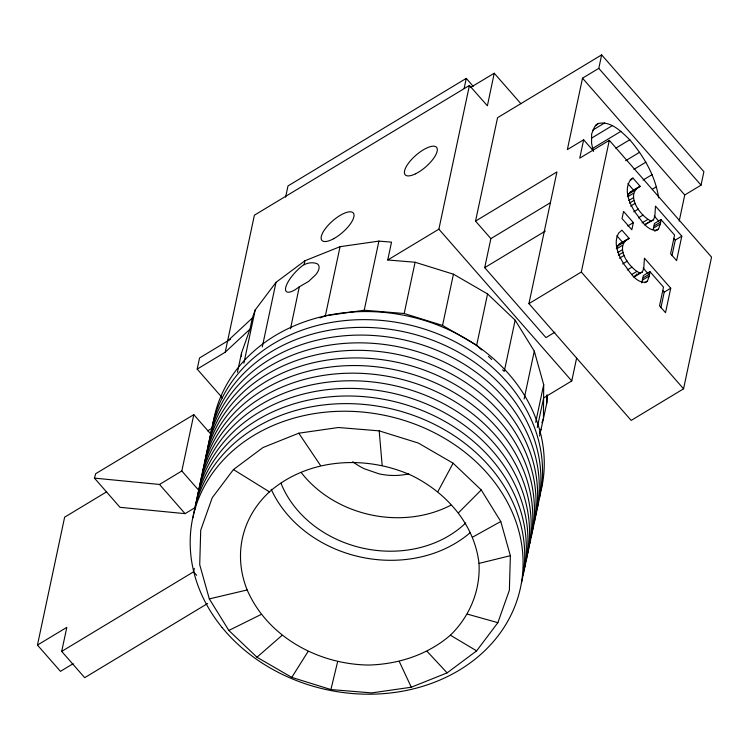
<?xml version="1.0" encoding="UTF-8"?>
<svg xmlns="http://www.w3.org/2000/svg" width="749" height="749" viewBox="0 0 749 749"><rect width="100%" height="100%" fill="white"/><g stroke="black" fill="none" stroke-linecap="round" stroke-linejoin="round"><path stroke-width="1.12" d="M237.433 372.281L241.534 352.966L249.96 329.204L252.338 318.044L255.194 309.983L276.016 282.336L304.955 260.746L340.055 246.683L378.91 241.112L391.53 242.142L387.748 259.978L415.086 262.253L453.445 274.19L487.571 293.945L515.153 320.188L534.29 351.131L543.699 384.649L543.437 418.597L539.505 435.974M649.917 271.625L663.502 287.139L659.523 305.835L665.524 312.689L670.73 288.215L644.421 258.162L643.784 268.376L642.361 271.953L639.852 273.011C629.179 268.161 613.384 246.178 629.132 238.425L621.895 230.149L618.637 233.117C612.879 243.378 618.524 255.259 624.011 264.313C629.666 271.232 635.639 283.337 645.994 282.242L647.445 281.015L649.327 275.978L649.917 271.625L643.4 275.548L641.687 282.935M653.128 229.849L654.467 223.483L660.983 219.551L674.568 235.064L670.589 253.761L676.6 260.624L681.796 236.141L655.487 206.087L654.851 216.302L653.428 219.878L650.928 220.946C640.245 216.096 624.451 194.103 640.198 186.351L632.961 178.084L630.171 179.769M241.431 356.468L241.534 352.966M510.369 555.702L509.376 590.203L497.87 622.662L476.636 650.862L447.106 672.883L411.304 687.226L371.673 692.909L330.908 689.557L291.782 677.386L256.973 657.229L228.848 630.461L209.317 598.9L199.721 564.709L200.713 530.217L212.22 497.757L233.454 469.557L262.983 447.537L298.776 433.194L338.417 427.51L379.181 430.862L418.298 443.034L453.117 463.191L481.242 489.958L500.772 521.51L510.369 555.702L479.004 563.388C480.558 590.437 469.707 616.399 450.383 635.208C427.688 654.776 398.477 664.213 368.77 665.046C318.615 664.438 267.636 637.137 247.17 589.959A120.196 100.581 12 0 1 269.443 491.868C308.214 457.995 365.989 454.774 411.791 475.559C446.395 492.617 474.435 524.066 479.004 563.388M541.911 422.642L543.437 418.597L546.807 403.009L547.042 394.845M547.154 395.322L546.807 403.009M632.961 178.084L629.712 181.052C623.945 191.313 629.591 203.185 635.077 212.248C640.741 219.157 646.705 231.263 657.06 230.168L658.521 228.941L660.393 223.904L660.983 219.551M290.509 328.727L299.3 286.811L308.579 281.446L315.872 274.593A20.635 8.819 -31.8 0 0 317.295 263.826C312.539 261.757 306.566 262.871 302.381 265.764A20.869 6.76 -46.4 0 0 285.931 286.67A20.869 6.76 -46.4 0 0 295.303 289.638L299.3 286.811M520.911 103.718L494.228 73.233L487.393 105.796L469.417 85.47L254.388 215.197L225.206 352.217L197.184 369.126L222.434 397.962M73.177 663.67L60.454 671.347L37.45 645.076L64.639 517.166L106.648 491.812M197.184 369.126L199.543 357.966L230.608 339.175M193.804 414.646L95.722 473.686L94.44 478.124L159.518 484.453L181.829 470.99L193.804 414.646L211.096 434.401M207.613 603.516L84.693 677.676L61.69 651.396L193.598 571.805L194.328 568.379M243.874 363.237L255.194 309.983M285.594 197.165L287.991 185.939L466.281 78.373L473.171 86.294M262.29 346.918L276.016 282.336M320.048 317.932L325.366 315.797L340.055 246.683M325.366 315.797L364.22 310.217L378.91 241.112M364.22 310.217L404.188 313.513L415.086 262.253M464.146 88.419L466.281 78.373M387.748 259.978L438.877 229.175L469.417 85.47M481.691 349.97L476.673 345.205L442.547 325.441L453.445 274.19M554.887 332.21L545.955 337.602L484.706 267.646L490.876 238.622L550.468 202.67M476.673 345.205L487.571 293.945M515.153 320.188L504.246 371.448L502.579 369.856M593.648 151.195L583.649 139.782L579.745 158.17L609.312 140.335L711.55 257.122L683.556 388.815L631.182 420.414L528.944 303.626L556.938 171.914L475.54 221.105L490.876 238.622M679.212 221.049L684.745 194.983L701.036 185.153L703.891 171.68L601.653 54.883L598.797 68.356L582.507 78.186L567.368 149.594L583.649 139.782M524.122 398.964L534.29 351.131M535.713 422.239L543.699 384.649M528.944 303.626L581.318 272.027L609.312 140.335M537.267 427.492L543.662 397.888L571.759 380.941L576.608 358.134M633.345 222.603L631.828 229.765L622.044 218.596L623.571 211.443L633.345 222.603L627.765 225.973M660.908 307.727L664.213 292.147L670.73 288.215M671.975 255.652L675.28 240.073L681.796 236.141M61.69 651.396L66.82 627.353L37.45 645.076M475.54 221.105L497.561 117.696L601.653 54.883M304.131 264.547L304.955 260.746M330.908 689.557L337.649 661.629M539.542 433.268L541.031 429.224M627.325 196.285L629.862 192.427L640.198 186.351M616.258 248.359L618.796 244.502L627.306 239.305M634.178 276.587L635.845 275.875L636.556 274.097M437.856 491.653L453.117 463.191M291.782 677.386L308.036 651.518M458.622 512.653L481.242 489.958M227.612 340.992L252.338 318.044M225.206 352.217L249.96 329.204M256.973 657.229L281.97 635.424M658.643 197.876C655.431 176.024 643.887 156.354 629.75 139.754C621.408 131.712 611.193 120.87 598.442 123.435L594.743 126.544L591.635 133.902L591.57 143.096L593.133 150.849M595.446 125.242L598.442 123.435M592.74 130.111L604.715 122.883M591.429 138.219L612.392 125.579M591.991 148.789L620.921 131.337M615.772 148.18L629.75 139.754M625.593 160.745L639.562 152.319M633.888 169.386L645.863 162.168M207.66 430.853L212.66 427.838M484.706 267.646L545.3 231.085M643.073 180.041L652.061 174.629M629.862 192.427L638.373 187.241M628.055 194.394L634.572 190.461M627.896 196.669L633.476 193.308M628.814 200.46L633.467 197.652M652.426 189.216L656.414 186.81M629.441 203.148L634.094 200.339M630.574 206.115L635.227 203.307M633.748 211.845L638.401 209.037M638.391 217.884L643.045 215.075M642.062 222.893L647.642 219.523M644.412 224.869L650.928 220.946M653.428 219.878L645.245 224.513M618.796 244.502L629.132 238.425M616.989 246.458L623.505 242.526M654.223 225.842L660.74 221.91M616.82 248.743L622.41 245.372M653.877 227.836L660.393 223.904M94.44 478.124L119.999 507.316L185.078 513.655L195.751 507.213M617.747 252.535L622.4 249.726M654.795 231.188L658.521 228.941M618.374 255.222L623.028 252.413M619.507 258.19L624.16 255.381M622.681 263.92L627.334 261.111M627.325 269.949L631.978 267.14M631.922 274.406L636.575 271.597M633.336 276.943L639.852 273.011M635.845 275.875L642.361 271.953M643.148 277.916L649.664 273.984M642.811 279.911L649.327 275.978M644.655 282.701L647.445 281.015M470.381 87.586L494.228 73.233M472.656 537.117L500.772 521.51M228.848 630.461L261.204 614.423M620.79 243.238L622.616 242.348L616.83 235.738M209.317 598.9L247.17 589.959M467.479 614.161L497.87 622.662M404.188 313.513L442.547 325.441M450.383 635.208L476.636 650.862M233.454 469.557L269.443 491.868M488.376 356.337L491.719 359.52M427.127 651.368L447.106 672.883M598.797 68.356L701.036 185.153M582.507 78.186L684.745 194.983M627.896 183.664L633.682 190.283M654.233 216.03L658.745 221.18M673.782 238.36L675.28 240.073M643.166 268.095L648.428 274.115M662.715 290.425L664.213 292.147M581.318 272.027L683.556 388.815M438.877 229.175L571.759 380.941M181.829 470.99L199.122 490.735M159.518 484.453L185.078 513.655M193.598 571.805L196.669 575.316M298.776 433.194L320.535 465.532M399.292 661.545L411.304 687.226M379.181 430.862L382.177 465.447M465.728 522.971A108.371 90.676 12 0 1 363.565 548.324A108.371 90.676 12 0 1 280.978 483.208M450.795 505.219A108.371 90.676 12 0 1 301.098 472.385M470.175 532.67A120.196 100.581 12 0 1 271.175 489.266M408.757 473.836A58.347 48.825 12 0 1 378.825 473.78L364.473 468.827A58.347 48.825 12 0 1 352.723 461.665M212.622 425.563A167.542 140.194 12 0 1 404.217 315.338A167.542 140.194 12 0 1 541.096 490.567M193.055 517.634A167.542 140.194 12 0 1 384.649 407.409A167.542 140.194 12 0 1 521.529 582.638M210.741 434.785A167.542 140.194 12 0 1 401.155 323.165A167.542 140.194 12 0 1 539.636 497.551M197.905 494.789A167.542 140.194 12 0 1 390.173 384.696A167.542 140.194 12 0 1 526.116 560.907M204.383 464.333A167.542 140.194 12 0 1 395.968 354.108A167.542 140.194 12 0 1 532.857 529.346M207.623 449.1A167.542 140.194 12 0 1 399.882 339.007A167.542 140.194 12 0 1 535.825 515.218M202.764 471.954A167.542 140.194 12 0 1 394.358 361.72A167.542 140.194 12 0 1 531.238 536.958M200.985 480.699A167.542 140.194 12 0 1 391.399 369.079A167.542 140.194 12 0 1 529.88 543.456M194.674 510.022A167.542 140.194 12 0 1 386.259 399.788A167.542 140.194 12 0 1 523.148 575.026M209.102 442.509A167.542 140.194 12 0 1 400.855 331.152A167.542 140.194 12 0 1 537.464 507.494M196.285 502.401A167.542 140.194 12 0 1 387.879 392.176A167.542 140.194 12 0 1 524.768 567.405M205.966 456.862A167.542 140.194 12 0 1 397.56 346.637A167.542 140.194 12 0 1 534.449 521.866M199.365 488.311A167.542 140.194 12 0 1 391.118 376.953A167.542 140.194 12 0 1 527.736 553.296M333.698 238.697A20.841 7.602 -41.2 0 0 353.388 213.09A20.841 7.602 -41.2 0 0 325.675 228.22A20.841 7.602 -41.2 0 0 333.698 238.697M415.545 173.815A20.841 7.602 -41.2 0 0 437.013 148.068A20.841 7.602 -41.2 0 0 410.021 161.26A20.841 7.602 -41.2 0 0 415.545 173.815M222.163 627.578A167.542 140.194 12 0 0 508.833 619.264A167.542 140.194 12 0 0 338.913 411.313A167.542 140.194 12 0 0 222.163 627.578"/></g></svg>
